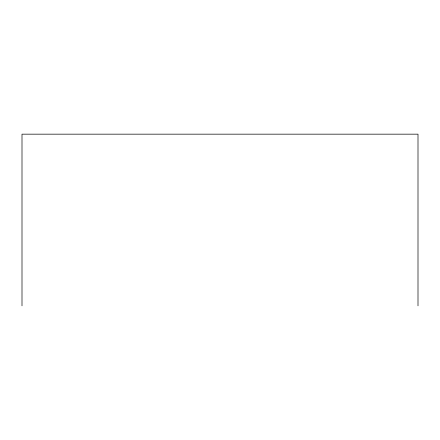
<?xml version="1.0" encoding="UTF-8"?>
<svg xmlns="http://www.w3.org/2000/svg" width="440" height="440" viewBox="0 0 440 440"><rect width="100%" height="100%" fill="white"/><g stroke="black" fill="none" stroke-linecap="round" stroke-linejoin="round"><path stroke-width="0.66" d="M418 305.833L418 134.167L22 134.167L22 305.833"/></g></svg>
